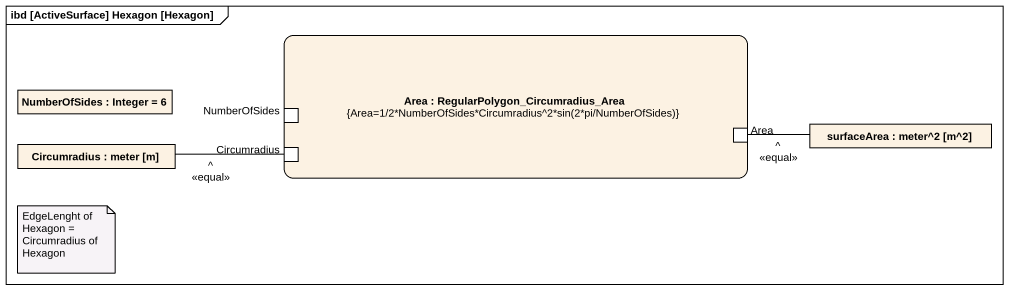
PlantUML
@startuml
mainframe ibd [ActiveSurface] Hexagon [Hexagon]
rectangle "Area : RegularPolygon_Circumradius_Area\n{Area=1/2*NumberOfSides*Circumradius^2*sin(2*pi/NumberOfSides)}" as Area {
  port "NumberOfSides" as NumberOfSides_2
  port "Area" as Area_2
  port "Circumradius" as Circumradius_2
}
rectangle "NumberOfSides : Integer = 6" as NumberOfSides
rectangle "surfaceArea : meter^2 [m^2]" as surfaceArea
rectangle "Circumradius : meter [m]" as Circumradius
Area_2 -right- surfaceArea : ^\n<<equal>>
Circumradius -right- Circumradius_2 : ^\n<<equal>>
note as N1
  EdgeLenght of Hexagon = Circumradius of Hexagon
end note
@enduml
